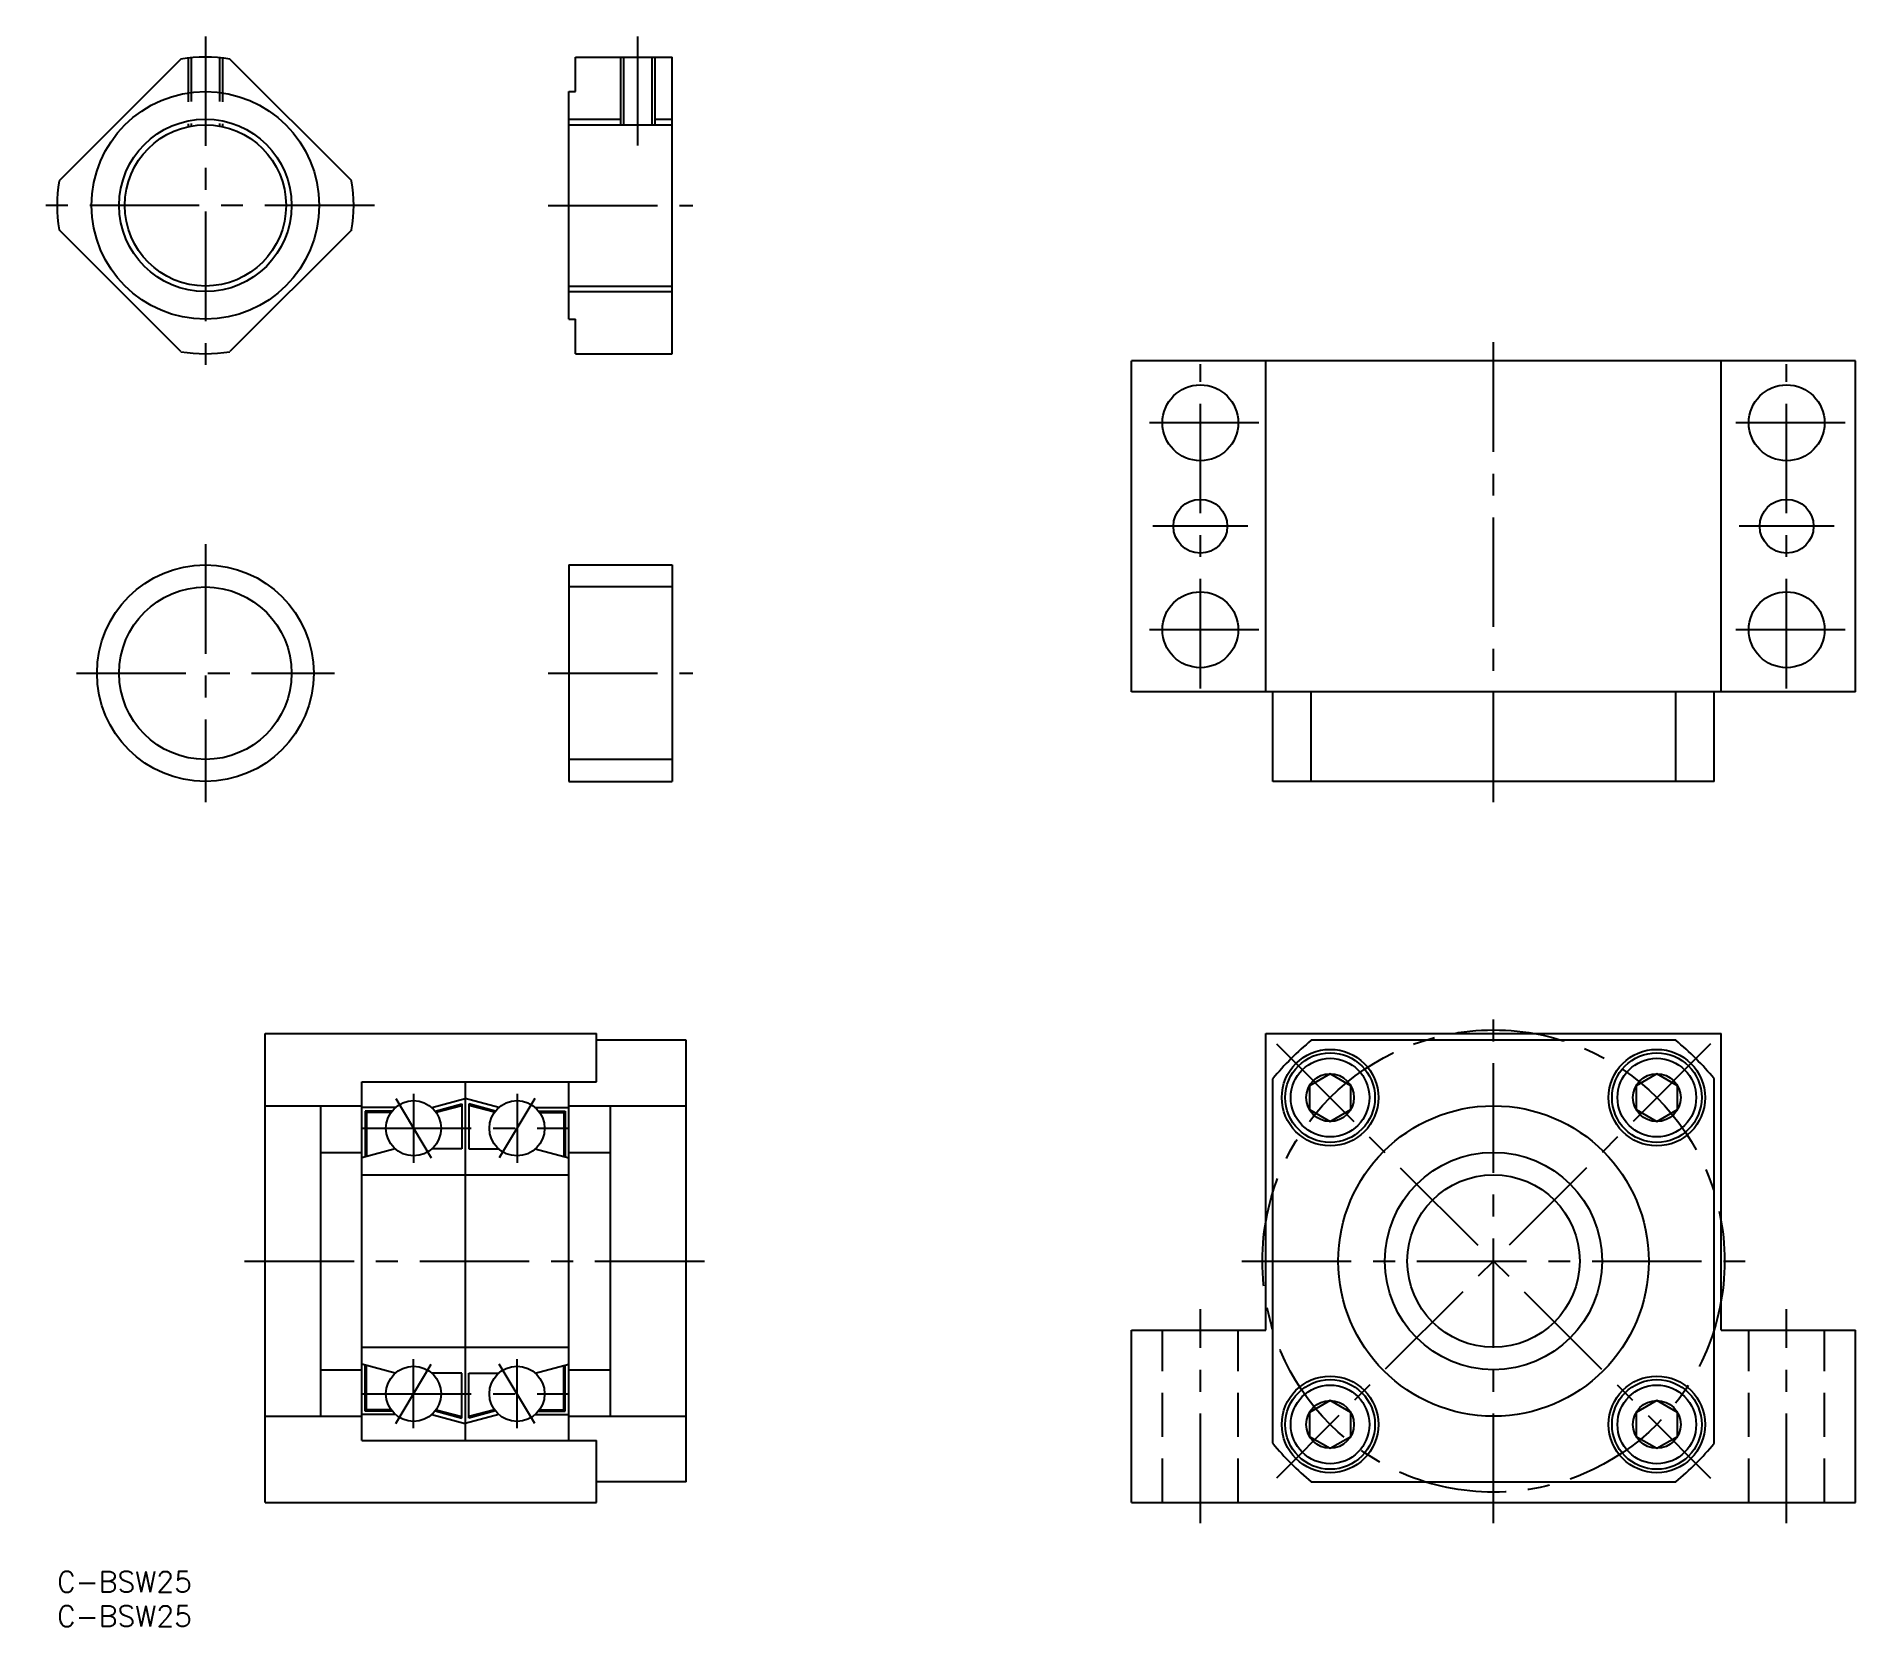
# Model space of a CAD drawing. Extents: x -3 to 261, y -8 to 223.
import ezdxf

# ---------------------------------------------------------------- set-up
doc = ezdxf.new("R2010")
doc.units = 0
doc.header["$LTSCALE"] = 0.5
doc.linetypes.add('CENTER', pattern=[50.8, 31.75, -6.35, 6.35, -6.35])
doc.linetypes.add('DASHED', pattern=[19.05, 12.7, -6.35])
for name, color, linetype in [('MSM_CENTER', 1, 'CENTER'), ('MSM_CONTINUOUS', 7, 'CONTINUOUS'), ('MSM_DASHED', 4, 'DASHED'), ('MSM_NARROW', 5, 'CONTINUOUS'), ('MSM_PART_NUMBER', 7, 'CONTINUOUS')]:
    doc.layers.add(name, color=color, linetype=linetype)
doc.styles.get("Standard").update_dxf_attribs({"font": 'txt.shx', "height": 3, "bigfont": 'bigfont.shx'})

# ---------------------------------------------------------------- blocks, each defined once
blk = doc.blocks.new('*U1')
at = {"layer": 'MSM_PART_NUMBER'}
blk.add_text('C-BSW25', height=3, dxfattribs=at).set_placement((0, -3))
blk = doc.blocks.new('*U2')
at = {"layer": 'MSM_PART_NUMBER'}
blk.add_text('C-BSW25', height=3, dxfattribs=at).set_placement((0, -8))

msp = doc.modelspace()

# ---------------------------------------------------------------- linework, layer by layer
at = {"layer": 'MSM_CENTER'}
for p, q in [((21.5, 222.54), (21.5, 173.54)), ((84.18, 206.73), (84.18, 222.54)), ((46, 198.04), (-3, 198.04)), ((71.18, 198.04), (92.18, 198.04)), ((208.24, 111.52), (208.24, 178.52)), ((165.74, 128.02), (165.74, 175.02)), ((250.74, 128.02), (250.74, 175.02)), ((174.24, 166.52), (157.24, 166.52)), ((259.24, 166.52), (242.24, 166.52)), ((172.64, 151.52), (158.84, 151.52)), ((257.64, 151.52), (243.84, 151.52)), ((21.5, 148.92), (21.5, 111.52)), ((174.24, 136.52), (157.24, 136.52)), ((259.24, 136.52), (242.24, 136.52)), ((2.8, 130.22), (40.2, 130.22)), ((71.18, 130.22), (92.18, 130.22)), ((208.24, 7), (208.24, 81.5)), ((176.77, 76.47), (239.7, 13.53)), ((239.7, 76.47), (176.77, 13.53)), ((51.68, 69.25), (51.68, 59.25)), ((66.68, 69.25), (66.68, 59.25)), ((49.11, 68.54), (54.24, 59.96)), ((69.24, 68.54), (64.11, 59.96)), ((44.18, 64.25), (74.18, 64.25)), ((27.18, 45), (94.18, 45)), ((171.74, 45), (244.74, 45)), ((165.74, 7), (165.74, 38)), ((250.74, 7), (250.74, 38)), ((49.11, 21.46), (54.24, 30.04)), ((51.68, 20.75), (51.68, 30.75)), ((69.24, 21.46), (64.11, 30.04)), ((66.68, 20.75), (66.68, 30.75)), ((44.18, 25.75), (74.18, 25.75))]:
    msp.add_line(p, q, dxfattribs=at)
msp.add_circle((208.24, 45), 33.5, dxfattribs=at)
at = {"layer": 'MSM_CONTINUOUS'}
for p, q in [((17.96, 219.25), (0.29, 201.58)), ((42.71, 201.58), (25.04, 219.25)), ((75.18, 219.54), (89.18, 219.54)), ((75.18, 214.54), (75.18, 219.54)), ((82.11, 219.54), (82.11, 209.73)), ((86.24, 219.54), (86.24, 209.73)), ((89.18, 176.54), (89.18, 219.54)), ((74.18, 181.54), (74.18, 214.54)), ((74.18, 214.54), (75.18, 214.54)), ((74.18, 209.73), (89.18, 209.73)), ((17.96, 176.84), (0.29, 194.5)), ((42.71, 194.5), (25.04, 176.84)), ((74.18, 186.35), (89.18, 186.35)), ((74.18, 181.54), (75.18, 181.54)), ((75.18, 176.54), (75.18, 181.54)), ((75.18, 176.54), (89.18, 176.54)), ((260.74, 175.52), (155.74, 175.52)), ((155.74, 127.52), (155.74, 175.52)), ((175.24, 127.52), (175.24, 175.52)), ((241.24, 127.52), (241.24, 175.52)), ((260.74, 127.52), (260.74, 175.52)), ((74.18, 145.92), (89.18, 145.92)), ((74.18, 145.92), (74.18, 114.52)), ((89.18, 145.92), (89.18, 114.52)), ((89.18, 142.72), (74.18, 142.72)), ((260.74, 127.52), (155.74, 127.52)), ((176.24, 114.52), (176.24, 127.52)), ((181.81, 114.52), (181.81, 127.52)), ((234.66, 114.52), (234.66, 127.52)), ((240.24, 114.52), (240.24, 127.52)), ((89.18, 117.72), (74.18, 117.72)), ((74.18, 114.52), (89.18, 114.52)), ((240.24, 114.52), (176.24, 114.52)), ((30.18, 78), (78.18, 78)), ((30.18, 10), (30.18, 78)), ((78.18, 71), (78.18, 78)), ((91.18, 77), (78.18, 77)), ((91.18, 13), (91.18, 77)), ((175.24, 35), (175.24, 78)), ((175.24, 78), (241.24, 78)), ((234.66, 77), (181.81, 77)), ((241.24, 35), (241.24, 78)), ((176.24, 18.58), (176.24, 71.42)), ((184.55, 72.15), (181.55, 70.42)), ((187.55, 70.42), (184.55, 72.15)), ((231.92, 72.15), (228.92, 70.42)), ((234.92, 70.42), (231.92, 72.15)), ((240.24, 18.58), (240.24, 71.42)), ((44.18, 71), (78.18, 71)), ((44.18, 19), (44.18, 71)), ((59.18, 71), (59.18, 19)), ((74.18, 19), (74.18, 71)), ((181.55, 70.42), (181.55, 66.96)), ((187.55, 66.96), (187.55, 70.42)), ((228.92, 70.42), (228.92, 66.96)), ((234.92, 66.96), (234.92, 70.42)), ((30.18, 67.5), (44.18, 67.5)), ((38.18, 67.5), (38.18, 22.5)), ((49.03, 67.25), (44.18, 67.25)), ((44.68, 66.75), (44.68, 60.08)), ((48.55, 66.75), (44.68, 66.75)), ((44.88, 66.55), (44.88, 60.14)), ((48.4, 66.55), (44.88, 66.55)), ((54.32, 67.25), (59.18, 68.55)), ((54.81, 66.73), (58.68, 67.77)), ((54.94, 66.56), (58.68, 67.56)), ((58.68, 67.77), (58.68, 61.25)), ((64.03, 67.25), (59.18, 68.55)), ((59.68, 67.77), (59.68, 61.25)), ((63.54, 66.73), (59.68, 67.77)), ((63.41, 66.56), (59.68, 67.56)), ((69.32, 67.25), (74.18, 67.25)), ((69.8, 66.75), (73.68, 66.75)), ((69.95, 66.55), (73.48, 66.55)), ((73.48, 66.55), (73.48, 60.14)), ((73.68, 66.75), (73.68, 60.08)), ((74.18, 67.5), (91.18, 67.5)), ((80.18, 67.5), (80.18, 22.5)), ((181.55, 66.96), (184.55, 65.22)), ((184.55, 65.22), (187.55, 66.96)), ((228.92, 66.96), (231.92, 65.22)), ((231.92, 65.22), (234.92, 66.96)), ((38.18, 60.75), (44.18, 60.75)), ((49.03, 61.25), (44.18, 59.95)), ((58.68, 61.25), (54.32, 61.25)), ((59.68, 61.25), (64.03, 61.25)), ((69.32, 61.25), (74.18, 59.95)), ((74.18, 60.75), (80.18, 60.75)), ((44.18, 57.5), (74.18, 57.5)), ((155.74, 10), (155.74, 35)), ((155.74, 35), (175.24, 35)), ((241.24, 35), (260.74, 35)), ((260.74, 10), (260.74, 35)), ((44.18, 32.5), (74.18, 32.5)), ((38.18, 29.25), (44.18, 29.25)), ((49.03, 28.75), (44.18, 30.05)), ((44.68, 23.25), (44.68, 29.92)), ((44.88, 23.45), (44.88, 29.86)), ((69.32, 28.75), (74.18, 30.05)), ((73.48, 23.45), (73.48, 29.86)), ((73.68, 23.25), (73.68, 29.92)), ((74.18, 29.25), (80.18, 29.25)), ((58.68, 28.75), (54.32, 28.75)), ((58.68, 22.23), (58.68, 28.75)), ((59.68, 22.23), (59.68, 28.75)), ((59.68, 28.75), (64.03, 28.75)), ((184.55, 24.78), (181.55, 23.04)), ((187.55, 23.04), (184.55, 24.78)), ((231.92, 24.78), (228.92, 23.04)), ((234.92, 23.04), (231.92, 24.78)), ((30.18, 22.5), (44.18, 22.5)), ((49.03, 22.75), (44.18, 22.75)), ((48.55, 23.25), (44.68, 23.25)), ((48.4, 23.45), (44.88, 23.45)), ((54.32, 22.75), (59.18, 21.45)), ((54.81, 23.27), (58.68, 22.23)), ((54.94, 23.44), (58.68, 22.44)), ((64.03, 22.75), (59.18, 21.45)), ((63.41, 23.44), (59.68, 22.44)), ((63.54, 23.27), (59.68, 22.23)), ((69.32, 22.75), (74.18, 22.75)), ((69.8, 23.25), (73.68, 23.25)), ((69.95, 23.45), (73.48, 23.45)), ((74.18, 22.5), (91.18, 22.5)), ((181.55, 23.04), (181.55, 19.58)), ((187.55, 19.58), (187.55, 23.04)), ((228.92, 23.04), (228.92, 19.58)), ((234.92, 19.58), (234.92, 23.04)), ((44.18, 19), (78.18, 19)), ((78.18, 10), (78.18, 19)), ((181.55, 19.58), (184.55, 17.85)), ((184.55, 17.85), (187.55, 19.58)), ((228.92, 19.58), (231.92, 17.85)), ((231.92, 17.85), (234.92, 19.58)), ((91.18, 13), (78.18, 13)), ((181.81, 13), (234.66, 13)), ((30.18, 10), (78.18, 10)), ((155.74, 10), (260.74, 10))]:
    msp.add_line(p, q, dxfattribs=at)
for centre, radius in [((21.5, 198.04), 16.5), ((21.5, 198.04), 11.69), ((165.74, 166.52), 5.5), ((250.74, 166.52), 5.5), ((165.74, 151.52), 3.9), ((250.74, 151.52), 3.9), ((21.5, 130.22), 15.7), ((21.5, 130.22), 12.5), ((165.74, 136.52), 5.5), ((250.74, 136.52), 5.5), ((184.55, 68.69), 7), ((184.55, 68.69), 6.5), ((184.55, 68.69), 5.7), ((231.92, 68.69), 7), ((231.92, 68.69), 6.5), ((231.92, 68.69), 5.7), ((184.55, 68.69), 3.46), ((231.92, 68.69), 3.46), ((51.68, 64.25), 4), ((66.68, 64.25), 4), ((208.24, 45), 22.5), ((208.24, 45), 15.75), ((208.24, 45), 12.5), ((51.68, 25.75), 4), ((66.68, 25.75), 4), ((184.55, 21.31), 7), ((184.55, 21.31), 6.5), ((184.55, 21.31), 5.7), ((231.92, 21.31), 7), ((231.92, 21.31), 6.5), ((231.92, 21.31), 5.7), ((184.55, 21.31), 3.46), ((231.92, 21.31), 3.46)]:
    msp.add_circle(centre, radius, dxfattribs=at)
for centre, radius, start, end in [((21.5, 198.04), 21.5, 80.516, 99.484), ((21.5, 198.04), 21.5, 170.516, 189.484), ((21.5, 198.04), 21.5, 350.516, 9.484), ((21.5, 198.04), 21.5, 260.516, 279.484), ((208.24, 45), 41.5, 129.5486, 140.4514), ((208.24, 45), 41.5, 39.5486, 50.4514), ((208.24, 45), 41.5, 219.5486, 230.4514), ((208.24, 45), 41.5, 309.5486, 320.4514)]:
    msp.add_arc(centre, radius, start, end, dxfattribs=at)
at = {"layer": 'MSM_DASHED'}
for p, q in [((19, 219.4), (19, 209.46)), ((19.43, 219.44), (19.43, 209.55)), ((23.57, 219.44), (23.57, 209.55)), ((24, 219.4), (24, 209.46)), ((160.24, 10), (160.24, 35)), ((171.24, 10), (171.24, 35)), ((245.24, 10), (245.24, 35)), ((256.24, 10), (256.24, 35))]:
    msp.add_line(p, q, dxfattribs=at)
at = {"layer": 'MSM_NARROW'}
for p, q in [((81.68, 219.54), (81.68, 209.73)), ((86.68, 219.54), (86.68, 209.73)), ((74.18, 210.54), (81.68, 210.54)), ((86.68, 210.54), (89.18, 210.54)), ((74.18, 185.54), (89.18, 185.54))]:
    msp.add_line(p, q, dxfattribs=at)
msp.add_circle((21.5, 198.04), 12.5, dxfattribs=at)

# ---------------------------------------------------------------- block references
at = {"layer": 'MSM_CONTINUOUS'}
for name in ['*U1', '*U2']:
    msp.add_blockref(name, (0, 0), dxfattribs=at)

doc.saveas('drawing.dxf')
